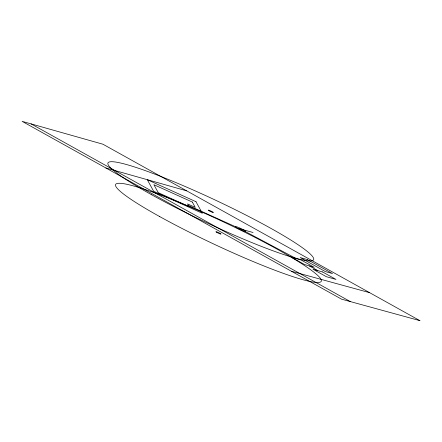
<?xml version="1.0" encoding="UTF-8"?>
<svg xmlns="http://www.w3.org/2000/svg" width="442" height="442" viewBox="0 0 442 442"><rect width="100%" height="100%" fill="white"/><g stroke="black" fill="none" stroke-linecap="round" stroke-linejoin="round"><path stroke-width="0.66" d="M291.4 271.233L369.694 292.692M239.05 228.591L253.051 232.498M105.859 167.971L186.706 190.85M188.397 205.453L235.404 226.685M245.095 231.431L296.024 258.482M309.428 265.946L317.804 270.609M31.084 123.887L350.296 301.582M419.9 320.654L341.6 299.195L22.1 121.346L102.947 144.225L419.9 320.654M307.4 259.603L300.195 257.559L325.29 271.543L332.494 273.581L307.4 259.603M300.814 259.841L291.234 257.128L304.632 264.587L314.218 267.3L300.814 259.841M322.594 271.963L313.013 269.25L326.411 276.709L335.992 279.421L322.594 271.963M195.983 201.701L147.291 179.701L153.634 191.27L202.32 213.271L195.983 201.701M192.32 202.055L153.882 184.69L158.269 192.695L189.021 206.591L187.557 203.922L195.248 207.392L192.32 202.055M237.569 228.177A5.685 0.602 25.2 0 0 245.653 231.442A5.685 0.602 25.2 0 0 238.354 227.387A5.685 0.602 25.2 0 0 237.569 228.177M151.711 194.8A113.655 12.078 25.2 0 0 313.367 260.073A113.655 12.078 25.2 0 0 167.308 179.038A113.655 12.078 25.2 0 0 151.711 194.8M209.32 210.889A2.84 0.304 25.2 0 0 213.359 212.525A2.84 0.304 25.2 0 0 209.707 210.497A2.84 0.304 25.2 0 0 209.32 210.889M159.341 216.381A113.655 12.078 25.2 0 0 321.002 281.653A113.655 12.078 25.2 0 0 174.938 200.618A113.655 12.078 25.2 0 0 159.341 216.381M216.95 232.47A2.84 0.304 25.2 0 0 220.994 234.105A2.84 0.304 25.2 0 0 217.342 232.078A2.84 0.304 25.2 0 0 216.95 232.47"/></g></svg>
